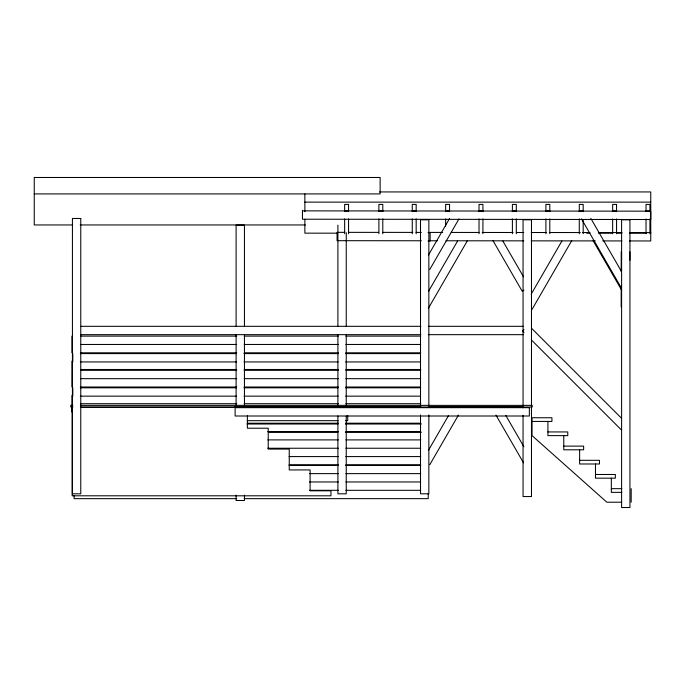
<?xml version="1.0" encoding="UTF-8"?>
<svg xmlns="http://www.w3.org/2000/svg" width="685" height="685" viewBox="0 0 685 685"><rect width="100%" height="100%" fill="white"/><g stroke="black" fill="none" stroke-linecap="round" stroke-linejoin="round"><path stroke-width="1.03" d="M621.175 307L621.201 286.176M621.209 271.44L621.226 251.481M621.535 260.146L621.543 251.806M629.883 260.154L629.892 251.815M428.399 255.171L449.617 218.421M429.786 269.453L458.967 218.917M428.485 291.425L457.58 241.026M428.305 308.421L467.453 240.615M428.399 450.422L448.555 415.512M429.786 464.704L458.436 415.093M531.2 294.173L561.888 241.026M532.082 309.337L571.761 240.615M523.999 329.588L522.518 331.06L524.034 332.576M523.956 290.106L522.15 291.142L492.977 240.615M379.593 191.937L650.75 191.937L650.75 233.165M34.25 193.915L380.132 193.915L380.132 177.483L34.25 177.483L34.25 224.954L72.678 224.954M304.868 202.126L650.75 202.126M344.658 210.989L348.562 210.989M378.891 210.989L382.795 210.989M412.267 210.989L416.172 210.989M445.644 210.989L449.548 210.989M479.021 210.989L482.925 210.989M512.397 210.989L516.302 210.989M545.902 210.989L549.807 210.989M579.279 210.989L583.183 210.989M612.655 210.989L616.56 210.989M646.032 210.989L649.937 210.989M80.154 224.954L305.399 224.954M336.892 233.165L304.868 233.165L304.868 219.251M586.694 233.165L589.896 233.165M598.442 233.165L612.322 233.165M616.586 233.165L621.929 233.165M629.395 233.165L646.477 233.165M80.976 326.317L420.89 326.317M428.373 326.317L523.503 326.317M80.976 334.665L420.89 334.665M428.373 334.665L523.503 334.665M80.513 336.112L236.719 336.112M244.211 336.112L338.364 336.112M345.848 336.112L420.744 336.112M80.513 344.461L236.719 344.461M244.211 344.461L338.364 344.461M345.848 344.461L420.744 344.461M80.513 352.801L236.719 352.801M244.211 352.801L338.364 352.801M345.848 352.801L420.744 352.801M80.299 353.597L236.505 353.597M243.997 353.597L338.142 353.597M345.634 353.597L420.53 353.597M80.299 361.937L236.505 361.937M243.997 361.937L338.142 361.937M345.634 361.937L420.53 361.937M80.513 369.489L236.719 369.489M244.211 369.489L338.364 369.489M345.848 369.489L420.744 369.489M80.513 370.328L236.719 370.328M244.211 370.328L338.364 370.328M345.848 370.328L420.744 370.328M80.513 378.668L236.719 378.668M244.211 378.668L338.364 378.668M345.848 378.668L420.744 378.668M80.513 387.016L236.719 387.016M244.211 387.016L338.364 387.016M345.848 387.016L420.744 387.016M80.299 387.804L236.505 387.804M243.997 387.804L338.142 387.804M345.634 387.804L420.53 387.804M80.299 396.153L236.505 396.153M243.997 396.153L338.142 396.153M345.634 396.153L420.53 396.153M80.513 403.705L236.719 403.705M244.211 403.705L338.364 403.705M345.848 403.705L420.744 403.705M72.927 405.366L70.786 405.366L70.786 407.036L72.927 407.036M80.402 405.366L532.219 405.366L532.219 407.036L80.402 407.036M234.655 406.873L420.821 406.873M428.313 406.873L523.528 406.873M80.693 407.352L247.371 407.352M247.242 420.667L338.099 420.667M345.582 420.667L347.715 420.667L347.715 415.452M532.057 421.438L551.93 421.438L551.93 417.747L532.057 417.747L532.057 435.626L606.841 502.208L621.646 502.216M247.422 423.21L338.364 423.21M345.856 423.21L420.753 423.21M246.968 424.006L337.91 424.006M345.403 424.006L421.361 424.006M267.749 431.559L338.364 431.559M345.856 431.559L420.753 431.559M547.914 431.935L567.779 431.935L567.779 435.626L547.914 435.626L547.914 421.438M268.366 432.346L337.91 432.346M345.403 432.346L421.361 432.346M267.749 439.898L338.364 439.898M345.856 439.898L420.753 439.898M563.764 446.115L583.637 446.115L583.637 449.805L563.764 449.805L563.764 435.626M267.749 448.247L338.364 448.247M345.856 448.247L420.753 448.247M289.061 456.587L338.364 456.587M345.771 456.587L420.753 456.587M579.621 460.303L599.486 460.303L599.486 463.993L579.621 463.993L579.621 449.805M289.061 464.935L338.279 464.935M345.771 464.935L420.658 464.935M289.156 465.278L338.364 465.278M345.856 465.278L420.753 465.278M309.483 473.626L338.364 473.626M345.856 473.626L420.753 473.626M595.479 474.491L615.344 474.491L615.344 478.173L595.479 478.173L595.479 463.993M309.483 481.966L338.364 481.966M345.856 481.966L420.753 481.966M611.328 488.67L621.783 488.67M309.483 490.314L338.364 490.314M345.856 490.314L420.753 490.314M621.783 492.361L611.328 492.361L611.328 478.173M236.727 498.654L74.1 498.654L74.1 495.529M244.22 498.654L428.236 498.654L428.236 493.44M344.546 232.352L337.071 232.343L337.063 240.683L421.352 240.76M348.811 232.352L378.685 232.378M382.949 232.378L412.824 232.403M416.026 232.412L421.361 232.412M428.827 232.42L442.698 232.429M451.235 232.438L478.978 232.463M482.171 232.463L513.116 232.498M516.319 232.498L523.785 232.506M531.252 232.506L546.193 232.523M549.396 232.523L580.332 232.549M582.464 232.558L589.939 232.558M598.467 232.566L621.946 232.583M629.412 232.592L650.75 232.609L650.741 240.957L629.404 240.94M428.048 232.617L430.129 232.617L430.129 240.966L428.039 240.966M429.889 240.769L437.355 240.769M445.892 240.777L523.777 240.846M531.243 240.855L595.265 240.906M602.731 240.915L621.937 240.932M531.449 328.183L621.415 418.15M531.594 340.137L621.56 430.103M590.83 218.412L621.518 271.56M581.488 218.917L621.167 287.64M593.064 240.615L621.715 290.226M502.858 241.034L523.546 276.868M505.847 415.512L523.888 446.748M495.966 415.093L523.554 462.863M649.937 211.656L649.937 204.413L646.032 204.413L646.032 211.656M649.937 218.9L649.937 233.756M646.032 218.9L646.032 233.756M631.202 488.67L631.168 502.225M616.56 211.656L616.56 204.413L612.655 204.413L612.655 211.656M616.56 218.9L616.56 233.756M612.655 218.9L612.655 233.756M583.183 211.656L583.183 204.413L579.279 204.413L579.279 211.656M583.183 220.305L583.183 233.756M579.279 218.9L579.279 233.756M549.807 211.656L549.807 204.413L545.902 204.413L545.902 211.656M549.807 218.9L549.807 233.756M545.902 218.9L545.902 233.756M523.057 407.866L523.057 219.808L531.483 219.808L531.483 496.556L523.057 496.556L523.057 415.307M516.302 211.656L516.302 204.413L512.397 204.413L512.397 211.656M516.302 218.9L516.302 233.756M512.397 218.9L512.397 233.756M482.925 211.656L482.925 204.413L479.021 204.413L479.021 211.656M482.925 218.9L482.925 233.756M479.021 218.9L479.021 233.756M449.548 211.656L449.548 204.413L445.644 204.413L445.644 211.656M445.644 218.9L445.644 226.153M428.853 407.455L428.853 219.808L420.504 219.808L420.504 407.455M428.853 414.922L428.853 493.817L420.504 493.817L420.504 414.922M416.172 211.656L416.172 204.413L412.267 204.413L412.267 211.656M416.172 218.9L416.172 233.756M412.267 218.9L412.267 233.756M382.795 211.656L382.795 204.413L378.891 204.413L378.891 211.656M382.795 218.9L382.795 233.756M378.891 218.9L378.891 233.756M348.562 211.656L348.562 204.413L344.658 204.413L344.658 211.656M348.562 218.9L348.562 233.756M346.242 232.575L346.242 326.402M346.242 334.939L346.242 406.376M346.242 415.975L346.242 493.817L337.902 493.817L337.902 415.975M344.658 218.9L344.658 233.756M337.902 225.108L337.902 326.402M337.902 334.939L337.902 406.376M304.868 193.975L304.868 211.759M247.371 415.701L247.371 428.219L268.229 428.219L268.229 449.077L289.241 449.077L289.241 469.936L310.108 469.936L310.108 490.794L330.966 490.794L330.966 495.803L72.148 495.803L72.148 407.352M244.451 326.531L244.451 225.134L236.102 225.134L236.102 326.531M244.451 335.068L244.451 405.503M244.451 495.152L244.451 500.495L236.102 500.495L236.102 495.152M236.102 335.068L236.102 405.503M72.807 353.597L72.807 361.937M72.807 387.804L72.807 396.153M71.951 336.112L71.951 352.801M71.951 361.149L71.951 369.489M71.951 370.328L71.951 387.016M71.951 395.356L71.951 412.045M302.462 210.869L302.453 219.217L650.724 219.517L650.733 211.168L302.462 210.869M80.77 218.464L72.43 218.464L72.43 493.817L80.77 493.817L80.77 218.464M629.943 219.808L621.603 219.808L621.603 507.517L629.943 507.517L629.943 219.808M529.351 407.661L235.126 407.661L235.126 416.009L529.351 416.009L529.351 407.661"/></g></svg>
